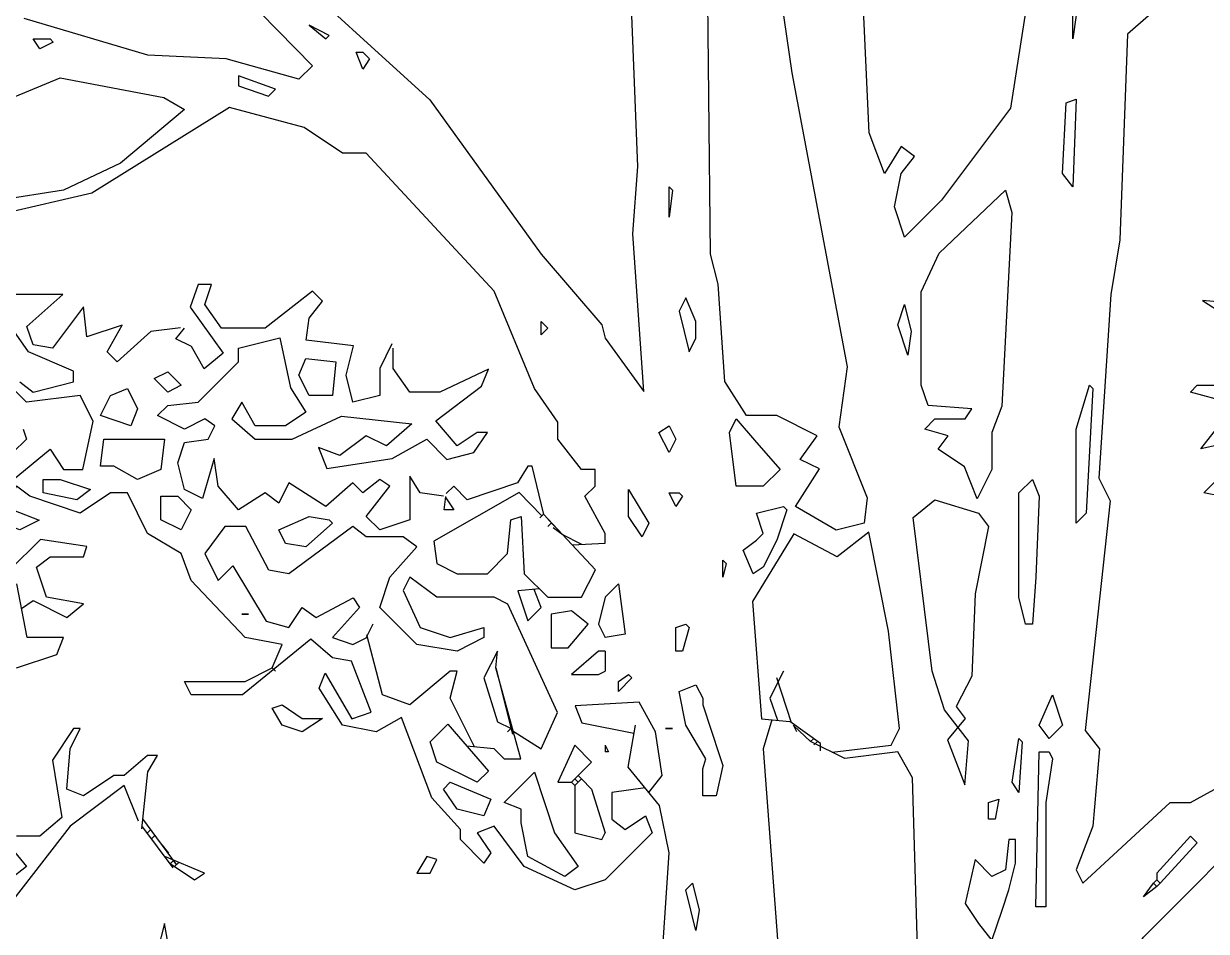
# Model space of a CAD drawing. Header units: metres. Extents: x -3.8 to 7.9, y -0.6 to 14.
# Drawn here: x 3.223 to 4.647, y 6.09 to 7.183 of the extents above; entities that cross this region are included whole.
import ezdxf

# ---------------------------------------------------------------- set-up
doc = ezdxf.new("R2010")
doc.units = ezdxf.units.M
doc.layers.add('ceco.net 88 green shadow', color=102, linetype='Continuous')
doc.layers.add('ceco.net 88 pair trees', color=7, linetype='Continuous')

msp = doc.modelspace()

# ---------------------------------------------------------------- linework, layer by layer
at = {"layer": 'ceco.net 88 green shadow', "linetype": 'Continuous'}
for p, q in [((4.486, 7.1647), (4.486, 7.1971)), ((4.49, 7.193), (4.486, 7.1647)), ((3.5909, 7.1687), (3.5666, 7.1809)), ((3.5666, 7.1809), (3.5869, 7.1647)), ((3.2426, 7.1525), (3.2345, 7.1647)), ((3.2345, 7.1647), (3.2548, 7.1647)), ((3.2548, 7.1647), (3.2588, 7.1606)), ((3.5869, 7.1647), (3.5909, 7.1687)), ((3.2588, 7.1606), (3.2426, 7.1525)), ((3.6314, 7.1282), (3.6233, 7.1485)), ((3.6233, 7.1485), (3.6314, 7.1485)), ((3.6314, 7.1485), (3.6395, 7.1404)), ((3.6395, 7.1404), (3.6314, 7.1282)), ((3.5261, 7.1039), (3.4816, 7.1201)), ((3.4816, 7.1201), (3.4816, 7.108)), ((3.4816, 7.108), (3.518, 7.0958)), ((3.518, 7.0958), (3.5261, 7.1039)), ((4.4779, 7.0877), (4.49, 7.0918)), ((4.49, 7.0918), (4.486, 6.9865)), ((4.4738, 7.0027), (4.4779, 7.0877)), ((4.486, 6.9865), (4.4738, 7.0027)), ((4, 6.95), (4, 6.9865)), ((4, 6.9865), (4.004, 6.9824)), ((4.004, 6.9824), (4, 6.95)), ((4.0202, 6.8528), (4.0121, 6.8366)), ((4.0324, 6.8245), (4.0202, 6.8528)), ((4.0121, 6.8366), (4.0243, 6.788)), ((4.2754, 6.8204), (4.2835, 6.8447)), ((4.2835, 6.8447), (4.2916, 6.8123)), ((3.8461, 6.8083), (3.8461, 6.8245)), ((3.8461, 6.8245), (3.8542, 6.8164)), ((4.0324, 6.8042), (4.0324, 6.8245)), ((4.2875, 6.784), (4.2754, 6.8204)), ((3.8542, 6.8164), (3.8461, 6.8083)), ((4.2916, 6.8123), (4.2875, 6.784)), ((4.0243, 6.788), (4.0324, 6.8042)), ((3.5545, 6.7597), (3.5626, 6.7799)), ((3.5626, 6.7799), (3.599, 6.7759)), ((3.3803, 6.7556), (3.3965, 6.7637)), ((3.3965, 6.7637), (3.4127, 6.7475)), ((3.599, 6.7759), (3.595, 6.7354)), ((3.3965, 6.7394), (3.3803, 6.7556)), ((3.5666, 6.7354), (3.5545, 6.7597)), ((3.3155, 6.7111), (3.3277, 6.7354)), ((3.3277, 6.7354), (3.3479, 6.7435)), ((3.3479, 6.7435), (3.3601, 6.7192)), ((3.4127, 6.7475), (3.3965, 6.7394)), ((3.595, 6.7354), (3.5666, 6.7354)), ((4.49, 6.6949), (4.5062, 6.7475)), ((4.5103, 6.7435), (4.5022, 6.5936)), ((4.5062, 6.7475), (4.5103, 6.7435)), ((3.352, 6.6989), (3.3155, 6.7111)), ((3.3601, 6.7192), (3.352, 6.6989)), ((4.0729, 6.6908), (4.081, 6.707)), ((4.081, 6.707), (4.1053, 6.6787)), ((3.9878, 6.6908), (4, 6.6989)), ((4, 6.6989), (4.0081, 6.6827)), ((4.49, 6.5815), (4.49, 6.6949)), ((3.3155, 6.6503), (3.3196, 6.6827)), ((3.3196, 6.6827), (3.3925, 6.6827)), ((3.3925, 6.6827), (3.3884, 6.6463)), ((4, 6.6665), (3.9878, 6.6908)), ((4.0081, 6.6827), (4, 6.6665)), ((4.081, 6.626), (4.0729, 6.6908)), ((4.1053, 6.6787), (4.1336, 6.6463)), ((3.3317, 6.6503), (3.3155, 6.6503)), ((3.3601, 6.6341), (3.3317, 6.6503)), ((3.3884, 6.6463), (3.3601, 6.6341)), ((4.1336, 6.6463), (4.1134, 6.626)), ((3.2467, 6.6179), (3.2467, 6.6341)), ((3.2467, 6.6341), (3.2669, 6.6341)), ((3.2669, 6.6341), (3.3034, 6.622)), ((3.3034, 6.622), (3.2872, 6.6098)), ((3.9514, 6.5896), (3.9514, 6.622)), ((3.9514, 6.622), (3.9757, 6.5815)), ((4.1134, 6.626), (4.081, 6.626)), ((4.4212, 6.6179), (4.4374, 6.6341)), ((4.4374, 6.6341), (4.4455, 6.6139)), ((3.2872, 6.6098), (3.2467, 6.6179)), ((3.3884, 6.5855), (3.3884, 6.6139)), ((3.3884, 6.6139), (3.4087, 6.6139)), ((3.4087, 6.6139), (3.4249, 6.5977)), ((4.0081, 6.6017), (4, 6.6179)), ((4, 6.6179), (4.0121, 6.6179)), ((4.0162, 6.6139), (4.0081, 6.6017)), ((4.0121, 6.6179), (4.0162, 6.6139)), ((4.4212, 6.4924), (4.4212, 6.6179)), ((4.4455, 6.6139), (4.4414, 6.5167)), ((3.4249, 6.5977), (3.4127, 6.5734)), ((4.1053, 6.5936), (4.1377, 6.6017)), ((4.1134, 6.5693), (4.1053, 6.5936)), ((4.1417, 6.5977), (4.1296, 6.5612)), ((4.1377, 6.6017), (4.1417, 6.5977)), ((4.5022, 6.5936), (4.49, 6.5815)), ((3.4127, 6.5734), (3.3884, 6.5855)), ((3.5302, 6.5734), (3.5666, 6.5896)), ((3.595, 6.5815), (3.5626, 6.5531)), ((3.5666, 6.5896), (3.5909, 6.5855)), ((3.5909, 6.5855), (3.595, 6.5815)), ((3.9676, 6.5653), (3.9514, 6.5896)), ((3.9757, 6.5815), (3.9676, 6.5653)), ((3.5383, 6.5572), (3.5302, 6.5734)), ((4.1053, 6.5612), (4.1134, 6.5693)), ((3.5626, 6.5531), (3.5383, 6.5572)), ((4.0891, 6.5491), (4.1053, 6.5612)), ((4.1296, 6.5612), (4.1134, 6.5288)), ((4.0648, 6.5167), (4.0648, 6.5369)), ((4.0648, 6.5369), (4.0688, 6.5329)), ((4.1012, 6.5207), (4.0891, 6.5491)), ((4.0688, 6.5329), (4.0648, 6.5167)), ((4.1134, 6.5288), (4.1012, 6.5207)), ((3.923, 6.4924), (3.9392, 6.5086)), ((3.9392, 6.5086), (3.9473, 6.4478)), ((4.4414, 6.5167), (4.4374, 6.46)), ((3.923, 6.4924), (3.9149, 6.46)), ((4.4293, 6.46), (4.4212, 6.4924)), ((3.4937, 6.4721), (3.4856, 6.4721)), ((3.4856, 6.4721), (3.4937, 6.4721)), ((3.8825, 6.4762), (3.8582, 6.4721)), ((3.8582, 6.4721), (3.8582, 6.4316)), ((3.9028, 6.46), (3.8825, 6.4762)), ((3.8785, 6.4316), (3.9028, 6.46)), ((3.9149, 6.46), (3.923, 6.4438)), ((4.0081, 6.4559), (4.0202, 6.46)), ((4.0081, 6.4276), (4.0081, 6.4559)), ((4.0243, 6.4559), (4.0162, 6.4276)), ((4.0202, 6.46), (4.0243, 6.4559)), ((4.4374, 6.46), (4.4293, 6.46)), ((3.9473, 6.4478), (3.923, 6.4438)), ((3.8582, 6.4316), (3.8785, 6.4316)), ((3.9149, 6.4276), (3.8825, 6.3992)), ((3.923, 6.4276), (3.9149, 6.4276)), ((3.923, 6.4276), (3.923, 6.4033)), ((4.0162, 6.4276), (4.0081, 6.4276)), ((3.8825, 6.3992), (3.9149, 6.3992)), ((3.9149, 6.3992), (3.923, 6.4033)), ((3.9392, 6.3911), (3.9514, 6.3992)), ((3.9554, 6.3952), (3.9392, 6.379)), ((3.9514, 6.3992), (3.9554, 6.3952)), ((3.9392, 6.379), (3.9392, 6.3911)), ((4.0121, 6.379), (4.0324, 6.3871)), ((4.0202, 6.3385), (4.0121, 6.379)), ((4.0324, 6.3871), (4.0405, 6.3709)), ((4.0405, 6.3709), (4.0405, 6.3628)), ((4.4455, 6.3385), (4.4617, 6.3749)), ((4.4617, 6.3749), (4.4738, 6.3385)), ((3.5221, 6.3587), (3.5342, 6.3628)), ((3.5342, 6.3385), (3.5221, 6.3587)), ((3.5342, 6.3628), (3.5585, 6.3466)), ((4.0405, 6.3628), (4.0607, 6.302)), ((3.5585, 6.3304), (3.5342, 6.3385)), ((3.5828, 6.3466), (3.5585, 6.3304)), ((3.5585, 6.3466), (3.5828, 6.3466)), ((4.0445, 6.298), (4.0202, 6.3385)), ((4.4576, 6.3223), (4.4455, 6.3385)), ((4.4738, 6.3385), (4.4576, 6.3223)), ((4.004, 6.3344), (3.9959, 6.3344)), ((3.9959, 6.3344), (4.004, 6.3344)), ((4.4131, 6.2696), (4.4212, 6.3223)), ((4.4212, 6.3223), (4.4252, 6.3182)), ((3.8866, 6.3142), (3.8663, 6.2696)), ((3.9068, 6.2939), (3.8866, 6.3142)), ((3.923, 6.3142), (3.9271, 6.3061)), ((3.923, 6.3142), (3.923, 6.3061)), ((4.4252, 6.3182), (4.4212, 6.2575)), ((3.8906, 6.2777), (3.9068, 6.2939)), ((3.9271, 6.3061), (3.923, 6.3061)), ((4.0405, 6.2858), (4.0445, 6.298)), ((4.0607, 6.302), (4.0648, 6.2899)), ((4.4414, 6.1198), (4.4455, 6.3061)), ((4.4455, 6.3061), (4.4576, 6.3061)), ((4.4617, 6.298), (4.4536, 6.2453)), ((4.4576, 6.3061), (4.4617, 6.298)), ((3.8015, 6.2453), (3.838, 6.2818)), ((3.838, 6.2818), (3.8623, 6.2089)), ((4.0405, 6.2534), (4.0405, 6.2858)), ((4.0648, 6.2899), (4.0567, 6.2534)), ((3.7286, 6.2615), (3.7367, 6.2696)), ((3.7367, 6.2696), (3.7853, 6.2494)), ((3.8663, 6.2696), (3.8825, 6.2696)), ((3.8866, 6.2737), (3.8825, 6.2696)), ((3.8866, 6.2656), (3.8825, 6.2696)), ((3.8906, 6.2777), (3.8866, 6.2737)), ((3.8906, 6.2696), (3.8866, 6.2737)), ((3.8906, 6.2696), (3.8866, 6.2656)), ((3.8866, 6.2656), (3.8866, 6.2089)), ((3.8947, 6.2737), (3.8906, 6.2777)), ((3.8947, 6.2737), (3.8906, 6.2696)), ((3.8947, 6.2737), (3.9068, 6.2615)), ((4.4212, 6.2575), (4.4131, 6.2696)), ((3.7448, 6.2372), (3.7286, 6.2615)), ((3.9068, 6.2615), (3.923, 6.2089)), ((4.0567, 6.2534), (4.0405, 6.2534)), ((3.7772, 6.2291), (3.7448, 6.2372)), ((3.7853, 6.2494), (3.7772, 6.2291)), ((3.8218, 6.2372), (3.8015, 6.2453)), ((3.8218, 6.221), (3.8218, 6.2372)), ((4.3847, 6.2453), (4.3969, 6.2494)), ((4.3847, 6.2251), (4.3847, 6.2453)), ((4.3969, 6.2494), (4.3928, 6.2251)), ((4.4536, 6.2453), (4.4536, 6.1198)), ((4.3928, 6.2251), (4.3847, 6.2251)), ((3.8299, 6.1805), (3.8218, 6.221)), ((3.8623, 6.2089), (3.8906, 6.1684)), ((3.8866, 6.2089), (3.919, 6.2008)), ((3.919, 6.2008), (3.923, 6.2089)), ((4.409, 6.2008), (4.405, 6.1643)), ((4.4171, 6.2008), (4.409, 6.2008)), ((4.4171, 6.1724), (4.4171, 6.2008)), ((4.6277, 6.2048), (4.5872, 6.1603)), ((4.5913, 6.1481), (4.6358, 6.1967)), ((4.6358, 6.1967), (4.6277, 6.2048)), ((3.7084, 6.1805), (3.6962, 6.1603)), ((3.7205, 6.1765), (3.7084, 6.1805)), ((3.8744, 6.1562), (3.8299, 6.1805)), ((3.7124, 6.1603), (3.7205, 6.1765)), ((3.8906, 6.1684), (3.8744, 6.1562)), ((4.3685, 6.1765), (4.3564, 6.1238)), ((4.3888, 6.1562), (4.3685, 6.1765)), ((4.409, 6.14), (4.4171, 6.1724)), ((3.6962, 6.1603), (3.7124, 6.1603)), ((4.405, 6.1643), (4.3888, 6.1562)), ((4.5872, 6.1522), (4.5832, 6.1481)), ((4.5872, 6.1603), (4.5872, 6.1522)), ((4.5913, 6.1481), (4.5872, 6.1522)), ((4.0202, 6.14), (4.0283, 6.1481)), ((4.0324, 6.0914), (4.0202, 6.14)), ((4.0283, 6.1481), (4.0364, 6.1157)), ((4.4009, 6.1157), (4.409, 6.14)), ((4.571, 6.1319), (4.5832, 6.1481)), ((4.5872, 6.1441), (4.571, 6.1319)), ((4.5872, 6.1441), (4.5832, 6.1481)), ((4.5913, 6.1481), (4.5872, 6.1441)), ((4.3564, 6.1238), (4.3726, 6.0995)), ((4.0364, 6.1157), (4.0324, 6.0914)), ((4.3888, 6.0793), (4.4009, 6.1157)), ((4.4536, 6.1198), (4.4414, 6.1198)), ((4.3726, 6.0995), (4.3888, 6.0793))]:
    msp.add_line(p, q, dxfattribs=at)
at = {"layer": 'ceco.net 88 pair trees', "linetype": 'Continuous'}
for p, q in [((3.8489, 6.5924), (3.8444, 6.5879)), ((3.8582, 6.5815), (3.8542, 6.5774)), ((3.8546, 6.5859), (3.8724, 6.5671)), ((3.8724, 6.5671), (3.8604, 6.5758)), ((3.8951, 6.556), (3.8712, 6.5681)), ((3.6436, 6.46), (3.6355, 6.4438)), ((3.5261, 6.4033), (3.5221, 6.4073)), ((4.1476, 6.3411), (4.1296, 6.3952)), ((4.1539, 6.3304), (4.1498, 6.3385)), ((4.1502, 6.3377), (4.1705, 6.3188)), ((3.8096, 6.3344), (3.8056, 6.3304)), ((4.1739, 6.3221), (4.1705, 6.3186)), ((4.1786, 6.3186), (4.1745, 6.3148)), ((3.407, 6.1708), (3.3665, 6.2257)), ((3.403, 6.1667), (3.3655, 6.2172)), ((3.3761, 6.2127), (3.372, 6.2087)), ((3.3813, 6.2058), (3.3773, 6.2018)), ((3.39, 6.1939), (3.3973, 6.1842)), ((3.4409, 6.1601), (3.3931, 6.1803)), ((3.4036, 6.1755), (3.3995, 6.1714)), ((3.4097, 6.1732), (3.4046, 6.1684))]:
    msp.add_line(p, q, dxfattribs=at)
for points in [[(4.4392, 7.2617), (4.411, 7.081), (4.328, 6.9703), (4.2835, 6.9257), (4.2713, 6.9622), (4.2794, 7.0027), (4.2956, 7.0229), (4.2794, 7.0351), (4.2592, 7.0027), (4.2411, 7.0513), (4.2328, 7.2268), (4.2794, 7.2902), (4.2956, 7.3307), (4.2956, 7.351), (4.4171, 7.4644), (4.4442, 7.4735), (4.4392, 7.2617)], [(4.0498, 6.9055), (4.0461, 7.2862), (4.0364, 7.3186), (4.0364, 7.4239), (4.0486, 7.432), (4.1012, 7.355), (4.1255, 7.2785), (4.1478, 7.1238), (4.2144, 6.7696), (4.2045, 6.6975), (4.2387, 6.612), (4.2349, 6.5815), (4.2012, 6.573), (4.1522, 6.6017), (4.181, 6.6469), (4.1579, 6.6584), (4.1782, 6.6868), (4.1296, 6.7111), (4.0931, 6.7111), (4.067, 6.7522), (4.0593, 6.8692), (4.0498, 6.9055)], [(3.3821, 7.3248), (3.5707, 7.1323), (3.5545, 7.1161), (3.467, 7.1406), (3.3724, 7.1448), (3.2238, 7.189)], [(3.5215, 7.2651), (3.712, 7.0912), (3.8461, 6.9055), (3.919, 6.8204), (3.923, 6.8042), (3.9698, 6.7402), (3.9564, 6.9298), (3.9625, 7.0108), (3.9536, 7.2335)], [(4.6561, 7.2619), (4.5518, 7.1701), (4.5429, 6.9227), (4.5317, 6.8569), (4.5176, 6.6357), (4.5311, 6.6086), (4.5009, 6.332), (4.5184, 6.3101), (4.5103, 6.217), (4.49, 6.1643), (4.4981, 6.1481), (4.6034, 6.2453), (4.6277, 6.2453), (4.7533, 6.3142)], [(3.1912, 7.0865), (3.2669, 7.1175), (3.3919, 7.0938), (3.4168, 7.0796), (3.3398, 7.0148), (3.271, 6.9824), (3.194, 6.9703), (3.0118, 6.9622), (3.0118, 6.9709), (3.1835, 7.0835)], [(3.8833, 6.5553), (3.923, 6.5576), (3.923, 6.5693), (3.8987, 6.6139), (3.9109, 6.626), (3.9109, 6.6463), (3.8947, 6.6463), (3.8663, 6.6827), (3.8663, 6.703), (3.838, 6.7435), (3.7894, 6.8609), (3.6355, 7.027), (3.6071, 7.027), (3.5607, 7.0579), (3.4708, 7.082), (3.3052, 6.9788), (3.1981, 6.9541), (3.1531, 6.9571), (2.9555, 6.9348), (2.9429, 6.9095), (2.8761, 6.8386), (2.7716, 6.7777)], [(4.3037, 6.8599), (4.3252, 6.9065), (4.405, 6.9824), (4.4127, 6.9557), (4.4007, 6.7226), (4.3888, 6.6908), (4.3888, 6.6463), (4.3711, 6.611), (4.3558, 6.6493), (4.324, 6.6706), (4.3361, 6.6868), (4.3078, 6.6949), (4.3199, 6.707), (4.3564, 6.707), (4.3645, 6.7192), (4.3118, 6.7232), (4.3037, 6.7475), (4.3037, 6.8599)], [(3.4117, 6.8168), (3.3763, 6.8123), (3.3358, 6.7759), (3.3236, 6.788), (3.3418, 6.82), (3.2991, 6.8058), (3.2951, 6.8419), (3.2578, 6.7923), (3.2345, 6.7961), (3.227, 6.8184), (3.2704, 6.8569), (3.2102, 6.8569), (3.1896, 6.8816), (3.1918, 6.9111)], [(3.6664, 6.7973), (3.6517, 6.7678), (3.6517, 6.7354), (3.6193, 6.7273), (3.6112, 6.7597), (3.6201, 6.7951), (3.563, 6.802), (3.5666, 6.8285), (3.5828, 6.8488), (3.5707, 6.8609), (3.514, 6.8164), (3.4613, 6.8164), (3.4411, 6.8447), (3.4492, 6.869), (3.433, 6.869), (3.4236, 6.8415), (3.4631, 6.7862), (3.4405, 6.7672), (3.4251, 6.7941), (3.4062, 6.8034), (3.4168, 6.8164)], [(4.6903, 6.8451), (4.6423, 6.8498), (4.6682, 6.8326)], [(3.2183, 6.7516), (3.2345, 6.7394), (3.2831, 6.7516), (3.2831, 6.7647), (3.2288, 6.7878), (3.2001, 6.8293)], [(3.7286, 6.6139), (3.7003, 6.6179), (3.6881, 6.6382), (3.6881, 6.5855), (3.6517, 6.5734), (3.6355, 6.5896), (3.6638, 6.626), (3.6517, 6.6341), (3.6314, 6.6179), (3.6193, 6.6301), (3.5869, 6.6017), (3.5423, 6.6301), (3.5302, 6.6058), (3.514, 6.6179), (3.4816, 6.5977), (3.4573, 6.626), (3.4524, 6.6596), (3.4382, 6.6112), (3.4168, 6.622), (3.4087, 6.6544), (3.4168, 6.6787), (3.4451, 6.6827), (3.4532, 6.6989), (3.4411, 6.707), (3.4168, 6.6949), (3.3844, 6.7111), (3.3965, 6.7232), (3.433, 6.7273), (3.4816, 6.7759), (3.4816, 6.7921), (3.5316, 6.8046), (3.5443, 6.7445), (3.5626, 6.7151), (3.5383, 6.6989), (3.5018, 6.6989), (3.4856, 6.7273), (3.4735, 6.707), (3.5018, 6.6827), (3.5464, 6.6827), (3.6057, 6.7105), (3.6903, 6.7013), (3.6598, 6.6746), (3.6355, 6.6868), (3.6037, 6.6629), (3.578, 6.6726), (3.5881, 6.6475), (3.6666, 6.6594), (3.7084, 6.6827), (3.7327, 6.6584), (3.7651, 6.6665), (3.7813, 6.6908), (3.7691, 6.6908), (3.7448, 6.6746), (3.7193, 6.7046), (3.7744, 6.7463), (3.7825, 6.7668), (3.724, 6.7394), (3.6881, 6.7394), (3.6679, 6.7676), (3.6679, 6.7921)], [(4.6403, 6.671), (4.6723, 6.7119), (4.6723, 6.7273), (4.6277, 6.7394), (4.6358, 6.7475), (4.6601, 6.7475), (4.6682, 6.7678), (4.6885, 6.7597), (4.7128, 6.7799), (4.7168, 6.7759), (4.6925, 6.7354), (4.6925, 6.6868), (4.7047, 6.6625), (4.6642, 6.6139), (4.6439, 6.6179), (4.6844, 6.6584), (4.6844, 6.6807), (4.6403, 6.671)], [(3.1859, 6.6139), (3.2548, 6.6706), (3.271, 6.6463), (3.2942, 6.6463), (3.3068, 6.7044), (3.2912, 6.7354), (3.2264, 6.7273), (3.2062, 6.7475)], [(3.2224, 6.6949), (3.2264, 6.6827), (3.2102, 6.6665)], [(3.8491, 6.592), (3.8351, 6.6503), (3.8299, 6.6503), (3.8177, 6.6301), (3.757, 6.6098), (3.7408, 6.626), (3.7319, 6.6171)], [(3.5221, 6.4073), (3.5342, 6.4357), (3.4897, 6.4438), (3.4249, 6.5126), (3.4127, 6.545), (3.3722, 6.5693), (3.3479, 6.6179), (3.3277, 6.6179), (3.2912, 6.5936), (3.2305, 6.6139), (3.2143, 6.626), (3.2017, 6.6009), (3.2418, 6.5851), (3.2183, 6.5734), (3.1738, 6.5896), (3.1499, 6.6256), (3.0725, 6.6165), (3.0725, 6.5896), (3.0968, 6.5774), (3.1264, 6.5942), (3.1349, 6.5547)], [(3.8467, 6.5902), (3.8197, 6.6183), (3.7167, 6.5598), (3.7205, 6.5329), (3.7448, 6.5207), (3.7813, 6.5207), (3.8056, 6.545), (3.8096, 6.5855), (3.8218, 6.5896), (3.8258, 6.5207), (3.8542, 6.4924), (3.8947, 6.4924), (3.9113, 6.5254), (3.8489, 6.5924)], [(3.7312, 6.612), (3.7408, 6.5977), (3.7294, 6.5977), (3.7314, 6.6135)], [(4.3315, 6.3569), (4.3169, 6.4035), (4.294, 6.5884), (4.3199, 6.6098), (4.3726, 6.5936), (4.3847, 6.5774), (4.3685, 6.4964), (4.3645, 6.3974), (4.3456, 6.3609), (4.3564, 6.3466), (4.3353, 6.3206), (4.356, 6.2666), (4.3606, 6.3194), (4.3315, 6.3569)], [(3.81, 6.3328), (3.8461, 6.3101), (3.8659, 6.3537), (3.806, 6.4841), (3.7894, 6.4924), (3.7205, 6.4924), (3.6881, 6.5167), (3.68, 6.5005), (3.7003, 6.4559), (3.7367, 6.4438), (3.7772, 6.4559), (3.7772, 6.4438), (3.7448, 6.4276), (3.6962, 6.4357), (3.6517, 6.4802), (3.6638, 6.5167), (3.6962, 6.5531), (3.68, 6.5653), (3.6355, 6.5653), (3.6193, 6.5774), (3.5423, 6.5207), (3.5184, 6.5248), (3.4905, 6.5774), (3.4654, 6.5774), (3.4411, 6.545), (3.4573, 6.5126), (3.4749, 6.5302), (3.5152, 6.4636), (3.5423, 6.4559), (3.5585, 6.4802), (3.5751, 6.4679), (3.6197, 6.4916), (3.6274, 6.4802), (3.595, 6.4438), (3.6193, 6.4357), (3.6369, 6.4444)], [(4.1964, 6.3059), (4.2673, 6.3142), (4.2774, 6.3342), (4.2642, 6.4517), (4.2407, 6.5707), (4.2025, 6.541), (4.1504, 6.5689), (4.1004, 6.4873), (4.1113, 6.3462), (4.1454, 6.3427)], [(3.2205, 6.479), (3.2345, 6.4883), (3.275, 6.4681), (3.2953, 6.4843), (3.2507, 6.4924), (3.2386, 6.5288), (3.2548, 6.541), (3.2953, 6.541), (3.2993, 6.5533), (3.2432, 6.5618), (3.2062, 6.5248), (3.1677, 6.5325)], [(3.2143, 6.4073), (3.2629, 6.4235), (3.271, 6.4438), (3.2272, 6.4438), (3.2149, 6.5084)], [(3.844, 6.5025), (3.8179, 6.5001), (3.8299, 6.464), (3.8461, 6.4802), (3.8376, 6.5019)], [(3.9712, 6.2631), (3.9311, 6.2575), (3.9311, 6.2251), (3.9473, 6.2129), (3.9716, 6.2291), (3.9797, 6.2089), (3.923, 6.1522), (3.8866, 6.14), (3.8258, 6.1684), (3.7894, 6.217), (3.7691, 6.2089), (3.7853, 6.1846), (3.7772, 6.1724), (3.7489, 6.2008), (3.7489, 6.2129), (3.7144, 6.251), (3.6778, 6.3476), (3.6476, 6.3304), (3.6071, 6.3385), (3.5788, 6.383), (3.5861, 6.401), (3.6182, 6.3462), (3.6413, 6.3539), (3.6178, 6.4156), (3.595, 6.4195), (3.5686, 6.4421), (3.4866, 6.3749), (3.4249, 6.3749), (3.4168, 6.3911), (3.4897, 6.3911), (3.5221, 6.4073)], [(3.7659, 6.3125), (3.7367, 6.3709), (3.7448, 6.4033), (3.7367, 6.4033), (3.6881, 6.3628), (3.6551, 6.3751), (3.6361, 6.4472)], [(3.7914, 6.4073), (3.7934, 6.4276), (3.7772, 6.3952), (3.7934, 6.3425), (3.81, 6.3342)], [(3.7564, 6.3134), (3.789, 6.3105), (3.8015, 6.298), (3.8216, 6.298), (3.7914, 6.4073), (3.8116, 6.3275)], [(4.1377, 6.4033), (4.1215, 6.3709), (4.1304, 6.3443)], [(3.9757, 6.2575), (3.9919, 6.2777), (3.9838, 6.3304), (3.9639, 6.366), (3.887, 6.3618), (3.8951, 6.3411), (3.9578, 6.3287)], [(3.7337, 6.3395), (3.7825, 6.283), (3.7691, 6.2696), (3.7205, 6.2939), (3.7124, 6.3182), (3.7337, 6.3395)], [(4.0018, 5.5493), (4.0212, 5.5785), (3.9975, 5.7601), (4.0056, 5.7842), (3.9894, 6.0226), (4, 6.1846), (3.9886, 6.2415), (3.951, 6.288), (3.9595, 6.3385)], [(4.1237, 6.3449), (4.1132, 6.3101), (4.1308, 6.075), (4.1215, 5.9456), (4.1215, 5.6581), (4.1417, 5.6338), (4.1458, 5.573), (4.162, 5.5325), (4.1931, 5.5246), (4.1818, 5.5765), (4.1686, 5.559), (4.1988, 5.5406), (4.2389, 5.5406), (4.2782, 5.558)], [(4.1822, 6.3077), (4.1822, 6.3162), (4.1454, 6.3427)], [(3.3653, 6.2135), (3.3726, 6.2822), (3.3844, 6.302), (3.3722, 6.302), (3.3439, 6.2777), (3.3317, 6.2777), (3.2953, 6.2534), (3.275, 6.2615), (3.2791, 6.3101), (3.2912, 6.3344), (3.2831, 6.3344), (3.2576, 6.2963), (3.2689, 6.2273), (3.2426, 6.2048), (3.2143, 6.2048)], [(4.2754, 5.5568), (4.3078, 5.5933), (4.3132, 5.7391), (4.3025, 5.9618), (4.2932, 6.2749), (4.2754, 6.3061), (4.2118, 6.2982), (4.1705, 6.3188)], [(3.3613, 6.223), (3.3439, 6.2656), (3.2791, 6.217), (3.2102, 6.1279), (3.1859, 6.1441), (3.1616, 6.1927), (3.1738, 6.217), (3.1887, 6.207)], [(4.6925, 5.8646), (4.5994, 5.7917), (4.5805, 5.7504), (4.5064, 5.6166), (4.5022, 5.7674), (4.4779, 5.7715), (4.4831, 5.8968), (4.5068, 5.9912), (4.571, 6.0833), (4.7249, 6.2372)], [(3.1881, 6.2149), (3.2264, 6.1684), (3.2062, 6.1522), (3.1859, 6.1724), (3.1887, 6.2091)], [(3.3993, 6.172), (3.4289, 6.1522), (3.4409, 6.1601)], [(3.4052, 6.0309), (3.3925, 6.0995), (3.3842, 6.0667), (3.3998, 6.0288)]]:
    msp.add_lwpolyline(points, dxfattribs=at)

doc.saveas('drawing.dxf')
